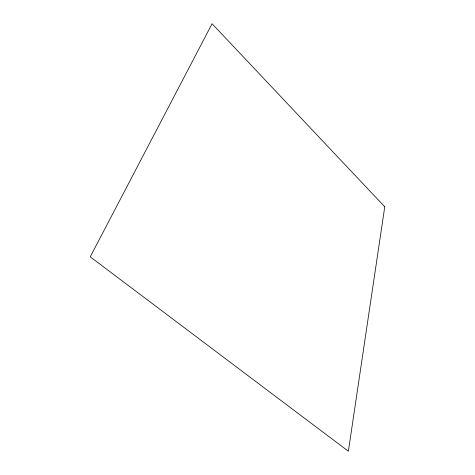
<?xml version="1.0" encoding="UTF-8"?>
<svg xmlns="http://www.w3.org/2000/svg" width="475" height="475" viewBox="0 0 475 475"><rect width="100%" height="100%" fill="white"/><g stroke="black" fill="none" stroke-linecap="round" stroke-linejoin="round"><path stroke-width="0.71" d="M384.756 206.791L348.371 451.25L90.244 256.832L212.076 23.75L384.756 206.791"/></g></svg>
